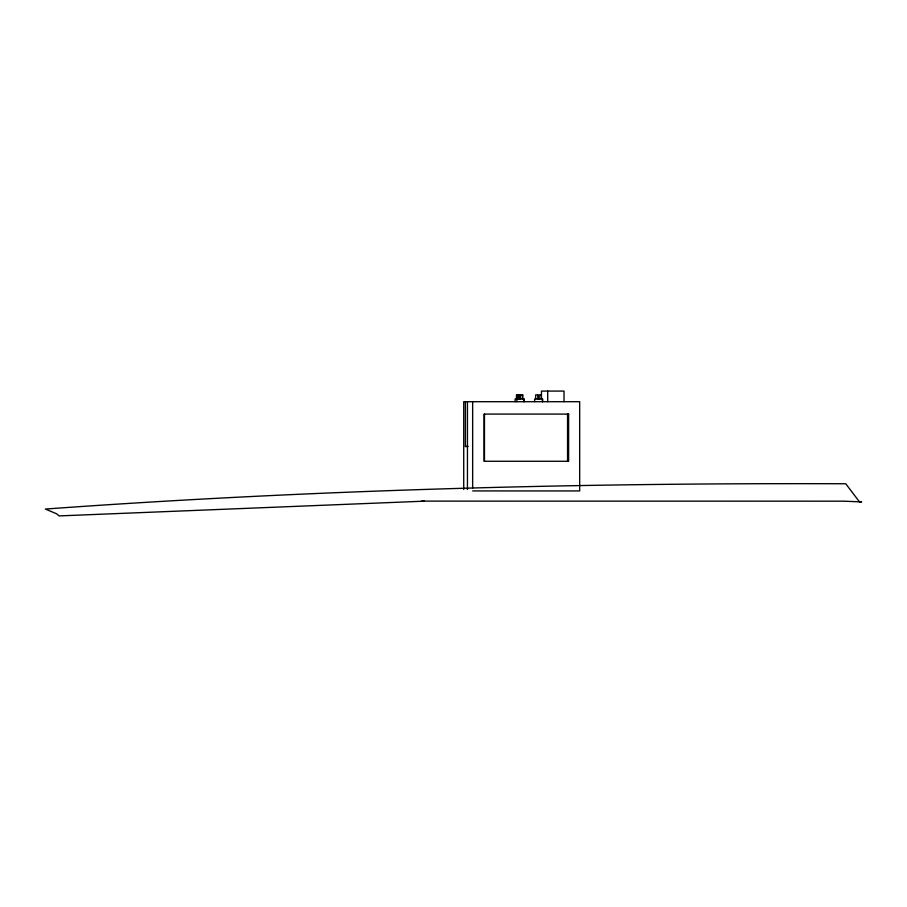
<?xml version="1.0" encoding="UTF-8"?>
<svg xmlns="http://www.w3.org/2000/svg" width="907" height="907" viewBox="0 0 907 907"><rect width="100%" height="100%" fill="white"/><g stroke="black" fill="none" stroke-linecap="round" stroke-linejoin="round"><path stroke-width="1.36" d="M465.393 401.699L465.393 446.482L468.148 446.425M522.749 394.874L519.756 394.874L519.756 399.001M537.862 394.874L535.652 394.874L535.652 399.001M541.388 394.874L539.177 394.874L539.177 399.001M465.393 446.482L467.445 446.482M472.649 490.925L579.675 490.925L579.675 401.699L463.726 401.699L463.726 489.508M423.569 501.118L843.669 501.174L861.65 501.9L859.496 501.9L845.743 483.76C578.757 482.773 311.679 489.757 45.35 509.054L56.619 513.804L59.114 515.913L424.227 501.174L421.472 501.118M568.247 414.091L568.247 461.266M567.555 414.091L567.555 461.266M564.018 401.699L564.018 391.087L541.456 391.087L541.456 399.046M547.703 391.087L547.703 401.699M542.647 401.699L542.647 399.001L534.642 399.001L534.642 401.699M542.397 399.001L542.397 401.699M541.286 394.874L541.286 399.001M537.749 394.874L537.862 399.001M524.144 401.699L524.144 399.001L515.142 399.001L515.142 401.699M523.997 399.001L523.997 401.699M522.636 394.874L522.749 399.001M522.5 394.874L522.5 399.001M520.539 394.874L520.539 399.001M519.212 399.001L519.212 394.874L516.468 394.874L516.468 399.001M519.099 394.874L519.099 399.001M518.43 394.874L518.43 399.001M517.251 394.874L517.251 399.001M516.922 399.001L516.922 401.699M484.463 414.091L484.463 461.266M472.649 401.699L472.649 488.091M467.445 401.699L467.445 489.531M568.632 414.091L484.077 414.091L484.077 461.266L568.632 461.266L568.632 414.091"/></g></svg>
